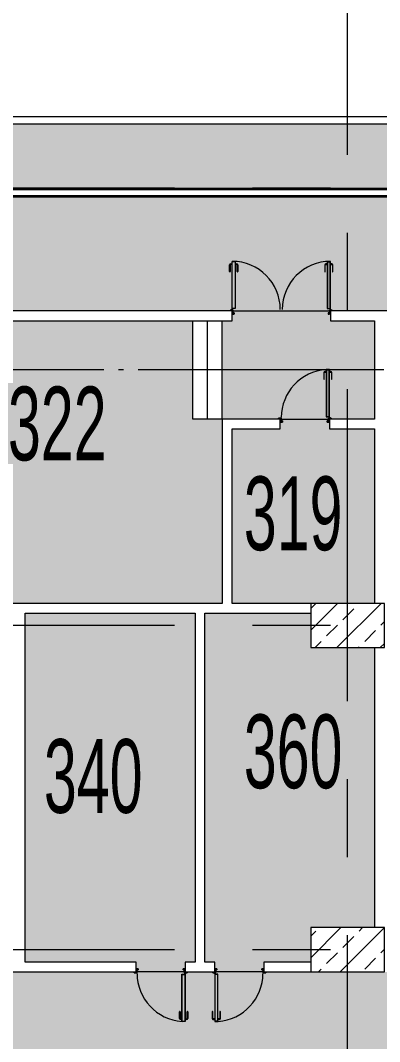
# Model space of a CAD drawing. Header units: metres. Extents: x -201 to 705, y -63 to 42.
# Drawn here: x 392.77 to 400.07, y -13.67 to 7.11 of the extents above; entities that cross this region are included whole.
import ezdxf

# ---------------------------------------------------------------- set-up
doc = ezdxf.new("R2010")
doc.units = ezdxf.units.M
for name, pattern in [('Dash', [3, 1.5, -1.5]), ('Grid Line', [11.1125, 6.35, -1.5875, 1.5875, -1.5875]), ('HAT AKSI', [5.6, 5, -0.3, 0, -0.3]), ('Overhead', [1.984375, 1.190625, -0.79375])]:
    doc.linetypes.add(name, pattern=pattern)
for name, color, linetype, lineweight in [('A-----NPP', 7, 'Continuous', 9), ('A-DETLGEM', 7, 'Continuous', 9), ('A_AREA', 7, 'Continuous', 9), ('A_DOOR', 7, 'Continuous', 9), ('A_GRID', 7, 'Continuous', 9), ('A_HATCH', 7, 'Continuous', 9), ('A_RC', 7, 'Continuous', 9), ('A_STAIR', 7, 'Continuous', 9), ('A_TEXT_40', 7, 'Continuous', 9), ('A_WALL', 7, 'Continuous', 9), ('G-PLANOTM', 7, 'Continuous', 9)]:
    doc.layers.add(name, color=color, linetype=linetype, lineweight=lineweight)
doc.styles.add('Arial Narrow_2', font='ARIALN.TTF', dxfattribs={"width": 0.7, "height": 1.5})

# ---------------------------------------------------------------- blocks, each defined once
blk = doc.blocks.new('B1010_10_KOLON_DİKDÖRTGEN KESİT - 90x150mm-3806271-_7_76 _10_76_ BİLET HOLÜ _FFL__ANAHTAR PLAN')
at = {"layer": 'A_RC', "true_color": 0x787878}
h = blk.add_hatch(dxfattribs=at)
h.set_pattern_fill('FP_5', color=8, style=0, pattern_type=2)
h.set_pattern_definition([(225, (-35, -11.8), (0.442281, -0.442281), []), (225, (-35.442, -11.8), (0.442281, -0.442281), [0.31274, -0.15637])])
h.paths.add_polyline_path([(-0.75, 0.45), (-0.75, -0.45), (0.75, -0.45), (0.75, 0.45), (-0.173, 0.45)])
at = {"layer": 'A_RC', "lineweight": 18}
for p, q in [((0.75, 0.45), (-0.75, 0.45)), ((-0.75, 0.45), (-0.75, -0.45)), ((0.75, -0.45), (0.75, 0.45)), ((-0.75, -0.45), (0.75, -0.45))]:
    blk.add_line(p, q, dxfattribs=at)
blk = doc.blocks.new('B1010_10_KOLON_DİKDÖRTGEN KESİT - 90x150mm-V169-_7_76 _10_76_ BİLET HOLÜ _FFL__ANAHTAR PLAN')
at = {"layer": 'A_RC', "true_color": 0x787878}
h = blk.add_hatch(dxfattribs=at)
h.set_pattern_fill('FP_6', color=8, style=0, pattern_type=2)
h.set_pattern_definition([(225, (-35, -5.2), (0.442281, -0.442281), []), (225, (-35.442, -5.2), (0.442281, -0.442281), [0.31274, -0.15637])])
h.paths.add_polyline_path([(-0.55, 0.45), (-0.75, 0.45), (-0.75, -0.45), (0.75, -0.45), (0.75, 0.45), (-0.173, 0.45)])
at = {"layer": 'A_RC', "lineweight": 18}
for p, q in [((0.75, 0.45), (-0.75, 0.45)), ((-0.75, 0.45), (-0.75, -0.45)), ((0.75, -0.45), (0.75, 0.45)), ((-0.75, -0.45), (0.75, -0.45))]:
    blk.add_line(p, q, dxfattribs=at)
blk = doc.blocks.new('IC-TKN-M7-S22-000-10-A1-32-K-T-6C-200_rvt-2-_7_76 _10_76_ BİLET HOLÜ _FFL__ANAHTAR PLAN')
at = {"layer": 'A_HATCH', "true_color": 0x787878}
h = blk.add_hatch(dxfattribs=at)
h.set_pattern_fill('FP_3', color=8, style=0, pattern_type=2)
h.set_pattern_definition([(45, (0, 0), (-0.442274, 0.442274), []), (45, (0.4423, 0), (-0.442274, 0.442274), [0.31274, -0.15637])])
h.paths.add_polyline_path([(-24.429, 3.7), (5.2, 3.7), (5.2, 5), (-55.75, 5), (-55.75, 3.7), (-31.361, 3.7)])
at = {"layer": 'A-----NPP'}
blk.add_line((6.65, 5.15), (-55.669, 5.15), dxfattribs=at)
at = {"layer": 'A_WALL', "lineweight": 18}
for p, q in [((5.2, 5), (-55.75, 5)), ((-55.75, 3.7), (5.2, 3.7))]:
    blk.add_line(p, q, dxfattribs=at)
at = {"layer": 'A_RC', "lineweight": 9, "rotation": 180}
for name, p in [('B1010_10_KOLON_DİKDÖRTGEN KESİT - 90x150mm-V169-_7_76 _10_76_ BİLET HOLÜ _FFL__ANAHTAR PLAN', (-35, -5.2)), ('B1010_10_KOLON_DİKDÖRTGEN KESİT - 90x150mm-3806271-_7_76 _10_76_ BİLET HOLÜ _FFL__ANAHTAR PLAN', (-35, -11.8))]:
    blk.add_blockref(name, p, dxfattribs=at)
blk = doc.blocks.new('C1030_70_YK2 200x220cm - YK2 200x220cm-1520040-_7_76 _10_76_ BİLET HOLÜ _FFL__ANAHTAR PLAN')
at = {"layer": 'A-DETLGEM'}
for p, q in [((-1.03, 1.056), (-1, 1.056)), ((-1, 1.046), (-1.03, 1.046)), ((-0.999, 1.107), (-0.934, 1.107)), ((-0.999, 0.138), (-0.999, 1.107)), ((-0.938, 1.103), (-0.995, 1.103)), ((-0.995, 0.153), (-0.995, 1.103)), ((-0.938, 1.103), (-0.938, 0.153)), ((-0.935, 1.056), (-0.905, 1.056)), ((-0.905, 1.046), (-0.935, 1.046)), ((-0.934, 1.107), (-0.934, 0.62)), ((0.935, 1.056), (0.905, 1.056)), ((0.905, 1.046), (0.935, 1.046)), ((0.999, 1.107), (0.934, 1.107)), ((0.934, 1.107), (0.934, 0.62)), ((0.938, 1.103), (0.995, 1.103)), ((0.938, 1.103), (0.938, 0.153)), ((0.995, 0.153), (0.995, 1.103)), ((0.999, 0.138), (0.999, 1.107)), ((1.03, 1.056), (1, 1.056)), ((1, 1.046), (1.03, 1.046)), ((-1.05, 0.901), (-1.05, 1.036)), ((-1.04, 1.036), (-1.04, 0.901)), ((-0.895, 0.901), (-0.895, 1.036)), ((-0.885, 1.036), (-0.885, 0.901)), ((0.885, 1.036), (0.885, 0.901)), ((0.895, 0.901), (0.895, 1.036)), ((1.04, 1.036), (1.04, 0.901)), ((1.05, 0.901), (1.05, 1.036)), ((-0.934, 0.62), (-0.934, 0.149)), ((0.934, 0.62), (0.934, 0.149)), ((-0.991, 0.138), (-0.999, 0.138)), ((-0.938, 0.153), (-0.995, 0.153)), ((-0.991, 0.149), (-0.991, 0.138)), ((-0.934, 0.149), (-0.991, 0.149)), ((0.934, 0.149), (0.991, 0.149)), ((0.938, 0.153), (0.995, 0.153)), ((0.991, 0.149), (0.991, 0.138)), ((0.991, 0.138), (0.999, 0.138))]:
    blk.add_line(p, q, dxfattribs=at)
for centre, radius in [((-1, 0.13), 0.008), ((-1, 0.13), 0.006), ((1, 0.13), 0.008), ((1, 0.13), 0.006)]:
    blk.add_circle(centre, radius, dxfattribs=at)
for centre, radius, start, end in [((-1.03, 1.036), 0.02, 90, 180), ((-1.03, 1.036), 0.01, 90, 180), ((-0.905, 1.036), 0.02, 360, 90), ((-0.905, 1.036), 0.01, 360, 90), ((0.905, 1.036), 0.02, 90, 180), ((0.905, 1.036), 0.01, 90, 180), ((1.03, 1.036), 0.02, 0, 90), ((1.03, 1.036), 0.01, 360, 90), ((-1.045, 0.901), 0.005, 180, 0), ((-0.89, 0.901), 0.005, 180, 0), ((0.89, 0.901), 0.005, 180, 0), ((1.045, 0.901), 0.005, 180, 0)]:
    blk.add_arc(centre, radius, start, end, dxfattribs=at)
at = {"layer": 'A_DOOR'}
for p, q in [((-0.983, 0.118), (-1.038, 0.118)), ((-1.038, 0.118), (-1.038, 0.1)), ((-1.036, 0.1), (-1.036, 0.116)), ((-1.036, 0.116), (-0.985, 0.116)), ((-0.985, 0.095), (-0.987, 0.093)), ((-0.987, 0.093), (-0.987, 0.062)), ((-0.987, 0.062), (-0.985, 0.06)), ((-0.985, 0.116), (-0.985, 0.095)), ((-0.985, 0.092), (-0.983, 0.094)), ((-0.985, 0.063), (-0.985, 0.092)), ((-0.983, 0.061), (-0.985, 0.063)), ((-0.985, 0.06), (-0.985, 0.049)), ((-0.985, 0.049), (-0.965, 0.049)), ((-0.983, 0.045), (-0.985, 0.045)), ((-0.985, 0.045), (-0.985, 0.037)), ((-0.985, 0.037), (-0.957, 0.037)), ((-0.983, 0.094), (-0.983, 0.118)), ((-0.983, 0.051), (-0.983, 0.061)), ((-0.967, 0.051), (-0.983, 0.051)), ((-0.983, 0.039), (-0.983, 0.045)), ((-0.959, 0.039), (-0.983, 0.039)), ((-0.957, 0.061), (-0.967, 0.061)), ((-0.967, 0.061), (-0.967, 0.051)), ((-0.965, 0.049), (-0.965, 0.059)), ((-0.965, 0.059), (-0.959, 0.059)), ((-0.959, 0.059), (-0.959, 0.039)), ((-0.957, 0.037), (-0.957, 0.061)), ((0.967, 0.061), (0.957, 0.061)), ((0.957, 0.061), (0.957, 0.037)), ((0.957, 0.037), (0.985, 0.037)), ((0.959, 0.039), (0.959, 0.059)), ((0.959, 0.059), (0.965, 0.059)), ((0.983, 0.039), (0.959, 0.039)), ((0.965, 0.059), (0.965, 0.049)), ((0.965, 0.049), (0.985, 0.049)), ((0.967, 0.051), (0.967, 0.061)), ((0.983, 0.051), (0.967, 0.051)), ((1.038, 0.118), (0.983, 0.118)), ((0.983, 0.118), (0.983, 0.094)), ((0.983, 0.094), (0.985, 0.092)), ((0.985, 0.063), (0.983, 0.061)), ((0.983, 0.061), (0.983, 0.051)), ((0.985, 0.045), (0.983, 0.045)), ((0.983, 0.045), (0.983, 0.039)), ((0.985, 0.095), (0.985, 0.116)), ((0.985, 0.116), (1.036, 0.116)), ((0.987, 0.093), (0.985, 0.095)), ((0.985, 0.092), (0.985, 0.063)), ((0.985, 0.06), (0.987, 0.062)), ((0.985, 0.049), (0.985, 0.06)), ((0.985, 0.037), (0.985, 0.045)), ((0.987, 0.062), (0.987, 0.093)), ((1.036, 0.116), (1.036, 0.1)), ((1.038, 0.1), (1.038, 0.118))]:
    blk.add_line(p, q, dxfattribs=at)
for centre, start, end in [((-1, 0.13), 360, 90), ((1, 0.13), 90, 180)]:
    blk.add_arc(centre, 0.98, start, end, dxfattribs=at)
blk = doc.blocks.new('D2030_10_U Kanal Ekipmanı - U Kanal Ekipmanı-3839475-_7_76 _10_76_ BİLET HOLÜ _FFL__ANAHTAR PLAN')
at = {"layer": 'G-PLANOTM'}
for p, q in [((-0.155, 0), (-0.155, 37.95)), ((-0.15, 0), (-0.15, 37.95)), ((-0.03, 0), (-0.03, 37.95)), ((-0.025, 37.95), (-0.025, 0)), ((0, 0), (0, 37.95))]:
    blk.add_line(p, q, dxfattribs=at)
blk = doc.blocks.new('C1030_70_YK1 100x220cm - YK1 100x220cm-V156-_7_76 _10_76_ BİLET HOLÜ _FFL__ANAHTAR PLAN')
at = {"layer": 'A-DETLGEM'}
for p, q in [((-0.55, 0.913), (-0.55, 1.048)), ((-0.54, 1.048), (-0.54, 0.913)), ((-0.53, 1.068), (-0.5, 1.068)), ((-0.5, 1.058), (-0.53, 1.058)), ((-0.499, 1.107), (-0.434, 1.107)), ((-0.499, 0.139), (-0.499, 1.107)), ((-0.438, 1.103), (-0.495, 1.103)), ((-0.495, 0.153), (-0.495, 1.103)), ((-0.438, 1.103), (-0.438, 0.153)), ((-0.435, 1.068), (-0.405, 1.068)), ((-0.405, 1.058), (-0.435, 1.058)), ((-0.434, 1.107), (-0.434, 0.621)), ((-0.395, 0.913), (-0.395, 1.048)), ((-0.385, 1.048), (-0.385, 0.913)), ((-0.434, 0.621), (-0.434, 0.149)), ((-0.491, 0.139), (-0.499, 0.139)), ((-0.438, 0.153), (-0.495, 0.153)), ((-0.491, 0.149), (-0.491, 0.139)), ((-0.434, 0.149), (-0.491, 0.149))]:
    blk.add_line(p, q, dxfattribs=at)
for radius in [0.008, 0.006]:
    blk.add_circle((-0.5, 0.13), radius, dxfattribs=at)
for centre, radius, start, end in [((-0.53, 1.048), 0.02, 90, 180), ((-0.53, 1.048), 0.01, 90, 180), ((-0.405, 1.048), 0.02, 0, 90), ((-0.405, 1.048), 0.01, 0, 90), ((-0.545, 0.913), 0.005, 180, 0), ((-0.39, 0.913), 0.005, 180, 0)]:
    blk.add_arc(centre, radius, start, end, dxfattribs=at)
at = {"layer": 'A_DOOR'}
for p, q in [((-0.483, 0.118), (-0.538, 0.118)), ((-0.538, 0.118), (-0.538, 0.1)), ((-0.538, 0.1), (-0.538, 0.118)), ((-0.538, 0.118), (-0.483, 0.118)), ((-0.536, 0.1), (-0.536, 0.116)), ((-0.536, 0.116), (-0.485, 0.116)), ((-0.485, 0.116), (-0.536, 0.116)), ((-0.536, 0.116), (-0.536, 0.1)), ((-0.485, 0.095), (-0.487, 0.093)), ((-0.487, 0.093), (-0.485, 0.095)), ((-0.487, 0.093), (-0.487, 0.062)), ((-0.487, 0.062), (-0.487, 0.093)), ((-0.487, 0.062), (-0.485, 0.06)), ((-0.485, 0.06), (-0.487, 0.062)), ((-0.485, 0.116), (-0.485, 0.095)), ((-0.485, 0.095), (-0.485, 0.116)), ((-0.485, 0.092), (-0.483, 0.094)), ((-0.483, 0.094), (-0.485, 0.092)), ((-0.485, 0.063), (-0.485, 0.092)), ((-0.485, 0.092), (-0.485, 0.063)), ((-0.483, 0.061), (-0.485, 0.063)), ((-0.485, 0.063), (-0.483, 0.061)), ((-0.485, 0.06), (-0.485, 0.049)), ((-0.485, 0.049), (-0.485, 0.06)), ((-0.485, 0.049), (-0.465, 0.049)), ((-0.465, 0.049), (-0.485, 0.049)), ((-0.483, 0.045), (-0.485, 0.045)), ((-0.485, 0.045), (-0.485, 0.037)), ((-0.485, 0.037), (-0.485, 0.045)), ((-0.485, 0.045), (-0.483, 0.045)), ((-0.485, 0.037), (-0.457, 0.037)), ((-0.457, 0.037), (-0.485, 0.037)), ((-0.483, 0.094), (-0.483, 0.118)), ((-0.483, 0.118), (-0.483, 0.094)), ((-0.483, 0.051), (-0.483, 0.061)), ((-0.483, 0.061), (-0.483, 0.051)), ((-0.467, 0.051), (-0.483, 0.051)), ((-0.483, 0.051), (-0.467, 0.051)), ((-0.483, 0.039), (-0.483, 0.045)), ((-0.483, 0.045), (-0.483, 0.039)), ((-0.459, 0.039), (-0.483, 0.039)), ((-0.483, 0.039), (-0.459, 0.039)), ((-0.457, 0.061), (-0.467, 0.061)), ((-0.467, 0.061), (-0.467, 0.051)), ((-0.467, 0.051), (-0.467, 0.061)), ((-0.467, 0.061), (-0.457, 0.061)), ((-0.465, 0.049), (-0.465, 0.059)), ((-0.465, 0.059), (-0.459, 0.059)), ((-0.459, 0.059), (-0.465, 0.059)), ((-0.465, 0.059), (-0.465, 0.049)), ((-0.459, 0.059), (-0.459, 0.039)), ((-0.459, 0.039), (-0.459, 0.059)), ((-0.457, 0.037), (-0.457, 0.061)), ((-0.457, 0.061), (-0.457, 0.037)), ((0.467, 0.061), (0.457, 0.061)), ((0.457, 0.061), (0.457, 0.037)), ((0.457, 0.037), (0.457, 0.061)), ((0.457, 0.061), (0.467, 0.061)), ((0.457, 0.037), (0.485, 0.037)), ((0.485, 0.037), (0.457, 0.037)), ((0.459, 0.039), (0.459, 0.059)), ((0.459, 0.059), (0.465, 0.059)), ((0.465, 0.059), (0.459, 0.059)), ((0.459, 0.059), (0.459, 0.039)), ((0.483, 0.039), (0.459, 0.039)), ((0.459, 0.039), (0.483, 0.039)), ((0.465, 0.059), (0.465, 0.049)), ((0.465, 0.049), (0.465, 0.059)), ((0.465, 0.049), (0.485, 0.049)), ((0.485, 0.049), (0.465, 0.049)), ((0.467, 0.051), (0.467, 0.061)), ((0.467, 0.061), (0.467, 0.051)), ((0.483, 0.051), (0.467, 0.051)), ((0.467, 0.051), (0.483, 0.051)), ((0.538, 0.118), (0.483, 0.118)), ((0.483, 0.118), (0.483, 0.094)), ((0.483, 0.094), (0.483, 0.118)), ((0.483, 0.118), (0.538, 0.118)), ((0.483, 0.094), (0.485, 0.092)), ((0.485, 0.092), (0.483, 0.094)), ((0.485, 0.063), (0.483, 0.061)), ((0.483, 0.061), (0.485, 0.063)), ((0.483, 0.061), (0.483, 0.051)), ((0.483, 0.051), (0.483, 0.061)), ((0.485, 0.045), (0.483, 0.045)), ((0.483, 0.045), (0.483, 0.039)), ((0.483, 0.039), (0.483, 0.045)), ((0.483, 0.045), (0.485, 0.045)), ((0.485, 0.095), (0.485, 0.116)), ((0.485, 0.116), (0.536, 0.116)), ((0.536, 0.116), (0.485, 0.116)), ((0.485, 0.116), (0.485, 0.095)), ((0.487, 0.093), (0.485, 0.095)), ((0.485, 0.095), (0.487, 0.093)), ((0.485, 0.092), (0.485, 0.063)), ((0.485, 0.063), (0.485, 0.092)), ((0.485, 0.06), (0.487, 0.062)), ((0.487, 0.062), (0.485, 0.06)), ((0.485, 0.049), (0.485, 0.06)), ((0.485, 0.06), (0.485, 0.049)), ((0.485, 0.037), (0.485, 0.045)), ((0.485, 0.045), (0.485, 0.037)), ((0.487, 0.062), (0.487, 0.093)), ((0.487, 0.093), (0.487, 0.062)), ((0.536, 0.116), (0.536, 0.1)), ((0.536, 0.1), (0.536, 0.116)), ((0.538, 0.1), (0.538, 0.118)), ((0.538, 0.118), (0.538, 0.1))]:
    blk.add_line(p, q, dxfattribs=at)
blk.add_arc((-0.5, 0.13), 0.98, 360, 86.1575, dxfattribs=at)
blk = doc.blocks.new('C1030_70_YK1 100x220cm - YK1 100x220cm-V155-_7_76 _10_76_ BİLET HOLÜ _FFL__ANAHTAR PLAN')
at = {"layer": 'A-DETLGEM'}
for p, q in [((0.385, 1.048), (0.385, 0.913)), ((0.395, 0.913), (0.395, 1.048)), ((0.435, 1.068), (0.405, 1.068)), ((0.405, 1.058), (0.435, 1.058)), ((0.499, 1.107), (0.434, 1.107)), ((0.434, 1.107), (0.434, 0.621)), ((0.438, 1.103), (0.495, 1.103)), ((0.438, 1.103), (0.438, 0.153)), ((0.495, 0.153), (0.495, 1.103)), ((0.499, 0.139), (0.499, 1.107)), ((0.53, 1.068), (0.5, 1.068)), ((0.5, 1.058), (0.53, 1.058)), ((0.54, 1.048), (0.54, 0.913)), ((0.55, 0.913), (0.55, 1.048)), ((0.434, 0.621), (0.434, 0.149)), ((0.434, 0.149), (0.491, 0.149)), ((0.438, 0.153), (0.495, 0.153)), ((0.491, 0.149), (0.491, 0.139)), ((0.491, 0.139), (0.499, 0.139))]:
    blk.add_line(p, q, dxfattribs=at)
for radius in [0.008, 0.006]:
    blk.add_circle((0.5, 0.13), radius, dxfattribs=at)
for centre, radius, start, end in [((0.405, 1.048), 0.02, 90, 180), ((0.405, 1.048), 0.01, 90, 180), ((0.53, 1.048), 0.02, 360, 90), ((0.53, 1.048), 0.01, 0, 90), ((0.39, 0.913), 0.005, 180, 360), ((0.545, 0.913), 0.005, 180, 0)]:
    blk.add_arc(centre, radius, start, end, dxfattribs=at)
at = {"layer": 'A_DOOR'}
for p, q in [((-0.483, 0.118), (-0.538, 0.118)), ((-0.538, 0.118), (-0.538, 0.1)), ((-0.538, 0.1), (-0.538, 0.118)), ((-0.538, 0.118), (-0.483, 0.118)), ((-0.536, 0.1), (-0.536, 0.116)), ((-0.536, 0.116), (-0.485, 0.116)), ((-0.485, 0.116), (-0.536, 0.116)), ((-0.536, 0.116), (-0.536, 0.1)), ((-0.485, 0.095), (-0.487, 0.093)), ((-0.487, 0.093), (-0.485, 0.095)), ((-0.487, 0.093), (-0.487, 0.062)), ((-0.487, 0.062), (-0.487, 0.093)), ((-0.487, 0.062), (-0.485, 0.06)), ((-0.485, 0.06), (-0.487, 0.062)), ((-0.485, 0.116), (-0.485, 0.095)), ((-0.485, 0.095), (-0.485, 0.116)), ((-0.485, 0.092), (-0.483, 0.094)), ((-0.483, 0.094), (-0.485, 0.092)), ((-0.485, 0.063), (-0.485, 0.092)), ((-0.485, 0.092), (-0.485, 0.063)), ((-0.483, 0.061), (-0.485, 0.063)), ((-0.485, 0.063), (-0.483, 0.061)), ((-0.485, 0.06), (-0.485, 0.049)), ((-0.485, 0.049), (-0.485, 0.06)), ((-0.485, 0.049), (-0.465, 0.049)), ((-0.465, 0.049), (-0.485, 0.049)), ((-0.483, 0.045), (-0.485, 0.045)), ((-0.485, 0.045), (-0.485, 0.037)), ((-0.485, 0.037), (-0.485, 0.045)), ((-0.485, 0.045), (-0.483, 0.045)), ((-0.485, 0.037), (-0.457, 0.037)), ((-0.457, 0.037), (-0.485, 0.037)), ((-0.483, 0.094), (-0.483, 0.118)), ((-0.483, 0.118), (-0.483, 0.094)), ((-0.483, 0.051), (-0.483, 0.061)), ((-0.483, 0.061), (-0.483, 0.051)), ((-0.467, 0.051), (-0.483, 0.051)), ((-0.483, 0.051), (-0.467, 0.051)), ((-0.483, 0.039), (-0.483, 0.045)), ((-0.483, 0.045), (-0.483, 0.039)), ((-0.459, 0.039), (-0.483, 0.039)), ((-0.483, 0.039), (-0.459, 0.039)), ((-0.457, 0.061), (-0.467, 0.061)), ((-0.467, 0.061), (-0.467, 0.051)), ((-0.467, 0.051), (-0.467, 0.061)), ((-0.467, 0.061), (-0.457, 0.061)), ((-0.465, 0.049), (-0.465, 0.059)), ((-0.465, 0.059), (-0.459, 0.059)), ((-0.459, 0.059), (-0.465, 0.059)), ((-0.465, 0.059), (-0.465, 0.049)), ((-0.459, 0.059), (-0.459, 0.039)), ((-0.459, 0.039), (-0.459, 0.059)), ((-0.457, 0.037), (-0.457, 0.061)), ((-0.457, 0.061), (-0.457, 0.037)), ((0.467, 0.061), (0.457, 0.061)), ((0.457, 0.061), (0.457, 0.037)), ((0.457, 0.037), (0.457, 0.061)), ((0.457, 0.061), (0.467, 0.061)), ((0.457, 0.037), (0.485, 0.037)), ((0.485, 0.037), (0.457, 0.037)), ((0.459, 0.039), (0.459, 0.059)), ((0.459, 0.059), (0.465, 0.059)), ((0.465, 0.059), (0.459, 0.059)), ((0.459, 0.059), (0.459, 0.039)), ((0.483, 0.039), (0.459, 0.039)), ((0.459, 0.039), (0.483, 0.039)), ((0.465, 0.059), (0.465, 0.049)), ((0.465, 0.049), (0.465, 0.059)), ((0.465, 0.049), (0.485, 0.049)), ((0.485, 0.049), (0.465, 0.049)), ((0.467, 0.051), (0.467, 0.061)), ((0.467, 0.061), (0.467, 0.051)), ((0.483, 0.051), (0.467, 0.051)), ((0.467, 0.051), (0.483, 0.051)), ((0.538, 0.118), (0.483, 0.118)), ((0.483, 0.118), (0.483, 0.094)), ((0.483, 0.094), (0.483, 0.118)), ((0.483, 0.118), (0.538, 0.118)), ((0.483, 0.094), (0.485, 0.092)), ((0.485, 0.092), (0.483, 0.094)), ((0.485, 0.063), (0.483, 0.061)), ((0.483, 0.061), (0.485, 0.063)), ((0.483, 0.061), (0.483, 0.051)), ((0.483, 0.051), (0.483, 0.061)), ((0.485, 0.045), (0.483, 0.045)), ((0.483, 0.045), (0.483, 0.039)), ((0.483, 0.039), (0.483, 0.045)), ((0.483, 0.045), (0.485, 0.045)), ((0.485, 0.095), (0.485, 0.116)), ((0.485, 0.116), (0.536, 0.116)), ((0.536, 0.116), (0.485, 0.116)), ((0.485, 0.116), (0.485, 0.095)), ((0.487, 0.093), (0.485, 0.095)), ((0.485, 0.095), (0.487, 0.093)), ((0.485, 0.092), (0.485, 0.063)), ((0.485, 0.063), (0.485, 0.092)), ((0.485, 0.06), (0.487, 0.062)), ((0.487, 0.062), (0.485, 0.06)), ((0.485, 0.049), (0.485, 0.06)), ((0.485, 0.06), (0.485, 0.049)), ((0.485, 0.037), (0.485, 0.045)), ((0.485, 0.045), (0.485, 0.037)), ((0.487, 0.062), (0.487, 0.093)), ((0.487, 0.093), (0.487, 0.062)), ((0.536, 0.116), (0.536, 0.1)), ((0.536, 0.1), (0.536, 0.116)), ((0.538, 0.1), (0.538, 0.118)), ((0.538, 0.118), (0.538, 0.1))]:
    blk.add_line(p, q, dxfattribs=at)
blk.add_arc((0.5, 0.13), 0.98, 94.0266, 180, dxfattribs=at)

msp = doc.modelspace()

# ---------------------------------------------------------------- hatches: boundary and pattern name
at = {"layer": 'A_AREA', "true_color": 0xf5daa0}
msp.add_hatch(color=41, dxfattribs=at).paths.add_polyline_path([(416.724, -9.55), (417.924, -9.55), (417.924, -9.45), (418.124, -9.45), (418.124, 1.5), (418.224, 1.5), (418.224, 3.5), (418.124, 3.5), (418.124, 3.52), (380.174, 3.52), (380.174, 3.5), (380.074, 3.5), (380.074, 3.46), (380.074, 3.458), (380.074, 1.542), (380.074, 1.54), (380.074, 1.5), (380.174, 1.5), (380.174, 1.2), (385.774, 1.2), (385.774, 1.1), (386.774, 1.1), (386.774, 1.2), (397.074, 1.2), (397.074, 1.1), (399.074, 1.1), (399.074, 1.2), (400.374, 1.2), (400.379, 1.1), (401.374, 1.1), (401.374, 1.2), (407.524, 1.2), (407.524, 1.1), (408.524, 1.1), (408.524, 1.2), (409.124, 1.2), (409.128, 1.1), (410.124, 1.1), (410.124, 1.2), (415.624, 1.2), (415.624, -9.45), (416.724, -9.45)])
at = {"layer": 'A_AREA', "true_color": 0xfadecb}
h = msp.add_hatch(color=254, dxfattribs=at)
h.paths.add_polyline_path([(392.881, -4.75), (396.874, -4.75), (396.874, -1), (396.274, -1), (396.274, 1), (387.174, 0.996), (387.174, -3.55), (387.074, -3.55), (387.074, -4.55), (387.174, -4.55), (387.174, -4.75), (392.868, -4.75)])
h.paths.add_polyline_path([(399.029, -1.1), (399.054, -1.1), (399.054, -1), (399.974, -1), (399.974, 1), (399.074, 1), (399.074, 1.1), (397.074, 1.1), (397.074, 1), (396.874, 1), (396.874, -1), (398.054, -1), (398.054, -1.1), (398.764, -1.1)])
for points in [[(399.974, -4.75), (399.974, -1.2), (399.054, -1.2), (399.054, -1.1), (398.054, -1.1), (398.054, -1.2), (397.074, -1.2), (397.074, -4.75), (399.597, -4.75)], [(395.621, -12.15), (396.121, -12.15), (396.121, -12.05), (396.321, -12.05), (396.321, -4.95), (392.868, -4.95), (392.868, -12.05), (395.121, -12.05), (395.121, -12.15)], [(396.721, -12.15), (397.721, -12.15), (397.721, -12.05), (398.674, -12.05), (398.674, -11.35), (399.974, -11.35), (399.974, -5.65), (398.674, -5.65), (398.674, -4.95), (396.521, -4.954), (396.521, -12.05), (396.721, -12.05)]]:
    msp.add_hatch(color=254, dxfattribs=at).paths.add_polyline_path(points)
at = {"layer": 'A_AREA', "true_color": 0xfdf5f4}
h = msp.add_hatch(color=7, dxfattribs=at)
h.paths.add_polyline_path([(418.66, -15.85), (419.534, -15.85), (419.534, -15.75), (431.204, -15.75), (431.204, -15.55), (431.304, -15.55), (431.304, -14.55), (431.204, -14.55), (431.204, -12.25), (429.754, -12.25), (429.754, -12.15), (428.754, -12.15), (428.754, -12.25), (428.154, -12.25), (428.15, -12.15), (427.154, -12.15), (427.154, -12.25), (420.474, -12.25), (420.474, -12.15), (419.474, -12.15), (419.474, -12.25), (408.524, -12.25), (408.524, -12.15), (407.524, -12.15), (407.524, -12.25), (405.849, -12.25), (405.849, -9.85), (405.699, -9.85), (405.699, -9.75), (404.699, -9.75), (404.699, -9.85), (404.199, -9.85), (404.199, -9.75), (403.199, -9.75), (403.199, -9.85), (403.049, -9.85), (403.049, -12.25), (401.374, -12.25), (401.374, -12.15), (400.374, -12.15), (400.374, -12.25), (397.721, -12.25), (397.721, -12.15), (396.721, -12.15), (396.721, -12.25), (396.121, -12.25), (396.119, -12.15), (395.121, -12.15), (395.121, -12.25), (388.674, -12.25), (388.674, -11.55), (380.174, -11.55), (380.174, -12.25), (378.674, -12.25), (378.674, -14.79), (387.324, -14.79), (387.324, -14.75), (391.593, -14.75), (391.593, -14.85), (392.393, -14.85), (392.393, -14.75), (393.924, -14.75), (393.924, -15.75), (402.574, -15.75), (402.574, -15.85), (403.574, -15.85), (403.574, -15.75), (404.174, -15.75), (404.174, -15.85), (405.174, -15.85), (405.174, -15.75), (408.174, -15.75), (408.174, -15.85), (409.174, -15.85), (409.174, -15.75), (413.684, -15.75), (413.684, -15.85), (414.684, -15.85), (414.684, -15.75), (415.324, -15.75), (415.329, -15.85), (416.324, -15.85), (416.324, -15.75), (418.534, -15.75), (418.534, -15.85)])
h.paths.add_polyline_path([(403.319, -12.164), (403.29, -12.145), (403.184, -12.009), (403.178, -11.982), (403.178, -11.319), (403.197, -11.3), (403.343, -11.3), (403.362, -11.319), (403.365, -11.3), (403.934, -11.3), (403.93, -11.342), (403.362, -11.342), (403.357, -12.15), (403.343, -12.164)])
h.paths.add_polyline_path([(404.672, -12.164), (404.642, -12.145), (404.536, -12.009), (404.531, -11.986), (404.531, -11.342), (403.959, -11.342), (403.959, -11.3), (404.531, -11.3), (404.531, -11.319), (404.55, -11.3), (404.696, -11.3), (404.715, -11.319), (404.709, -12.15), (404.696, -12.164)])
h.paths.add_polyline_path([(405.7, -12.164), (405.671, -12.145), (405.565, -12.009), (405.559, -11.986), (405.557, -11.887), (405.508, -11.955), (405.496, -11.952), (405.486, -11.94), (405.487, -11.932), (405.559, -11.819), (405.559, -11.675), (404.988, -11.669), (404.988, -11.637), (405.559, -11.632), (405.559, -11.516), (405.477, -11.38), (405.487, -11.368), (405.502, -11.366), (405.509, -11.372), (405.559, -11.45), (405.559, -11.319), (405.578, -11.3), (405.724, -11.3), (405.743, -11.319), (405.738, -12.15), (405.724, -12.164)])

# ---------------------------------------------------------------- linework, layer by layer
at = {"layer": 'A_AREA', "linetype": 'Dash'}
msp.add_line((418.124, 3.545), (380.174, 3.545), dxfattribs=at)
at = {"layer": 'A_GRID', "color": 253, "linetype": 'Grid Line', "true_color": 0xaaaaaa}
for p, q in [((399.424, -28.963), (399.424, 13.652)), ((451.464, 3.7), (238.638, 3.7)), ((451.464, -5.2), (238.638, -5.2)), ((451.464, -11.8), (238.638, -11.8))]:
    msp.add_line(p, q, dxfattribs=at)
at = {"layer": 'A_GRID', "color": 21, "linetype": 'HAT AKSI', "true_color": 0xffaaaa}
msp.add_line((451.464, 0), (238.638, 0), dxfattribs=at)
at = {"layer": 'A_RC'}
for p, q in [((418.124, 3.52), (380.174, 3.52)), ((397.074, 1.2), (399.074, 1.2)), ((396.274, -1), (396.274, 1)), ((396.874, -1), (396.274, -1)), ((398.054, -1), (399.054, -1)), ((396.121, -12.25), (395.121, -12.25)), ((397.721, -12.25), (396.721, -12.25))]:
    msp.add_line(p, q, dxfattribs=at)
at = {"layer": 'A_STAIR', "linetype": 'Overhead'}
for p, q in [((396.574, -1), (396.574, 1)), ((396.874, -1), (396.874, 1))]:
    msp.add_line(p, q, dxfattribs=at)
at = {"layer": 'A_STAIR'}
for p, q in [((396.574, -1), (396.574, 1)), ((396.874, -1), (396.874, 1))]:
    msp.add_line(p, q, dxfattribs=at)
at = {"layer": 'A_WALL', "lineweight": 18}
for p, q in [((397.074, 1.2), (386.774, 1.2)), ((397.074, 1), (397.074, 1.2)), ((400.374, 1.2), (399.074, 1.2)), ((399.074, 1.2), (399.074, 1)), ((387.174, 1), (397.074, 1)), ((399.074, 1), (399.974, 1)), ((399.974, 1), (399.974, -1)), ((396.874, -1), (396.874, -4.75)), ((398.054, -1), (396.874, -1)), ((398.054, -1.2), (398.054, -1)), ((399.974, -1), (399.054, -1)), ((399.054, -1), (399.054, -1.2)), ((397.074, -4.75), (397.074, -1.2)), ((397.074, -1.2), (398.054, -1.2)), ((399.054, -1.2), (399.974, -1.2)), ((399.974, -1.2), (399.974, -4.75)), ((396.874, -4.75), (390.174, -4.75)), ((398.674, -4.75), (397.074, -4.75)), ((392.868, -4.95), (396.321, -4.95)), ((392.868, -12.05), (392.868, -4.95)), ((396.321, -4.95), (396.321, -12.05)), ((396.521, -4.95), (398.674, -4.95)), ((396.521, -12.05), (396.521, -4.95)), ((399.974, -5.65), (399.974, -11.35)), ((395.121, -12.05), (392.868, -12.05)), ((395.121, -12.25), (395.121, -12.05)), ((396.321, -12.05), (396.121, -12.05)), ((396.121, -12.05), (396.121, -12.25)), ((396.721, -12.05), (396.521, -12.05)), ((396.721, -12.25), (396.721, -12.05)), ((398.674, -12.05), (397.721, -12.05)), ((397.721, -12.05), (397.721, -12.25)), ((390.174, -12.25), (395.121, -12.25)), ((396.121, -12.25), (396.721, -12.25)), ((397.721, -12.25), (398.674, -12.25))]:
    msp.add_line(p, q, dxfattribs=at)

# ---------------------------------------------------------------- block references
at = {"lineweight": 5}
msp.add_blockref('IC-TKN-M7-S22-000-10-A1-32-K-T-6C-200_rvt-2-_7_76 _10_76_ BİLET HOLÜ _FFL__ANAHTAR PLAN', (434.424, 0), dxfattribs=at)
at = {"layer": 'A_DOOR'}
for name, p in [('C1030_70_YK2 200x220cm - YK2 200x220cm-1520040-_7_76 _10_76_ BİLET HOLÜ _FFL__ANAHTAR PLAN', (398.074, 1.1)), ('C1030_70_YK1 100x220cm - YK1 100x220cm-V155-_7_76 _10_76_ BİLET HOLÜ _FFL__ANAHTAR PLAN', (398.554, -1.1))]:
    msp.add_blockref(name, p, dxfattribs=at)
at = {"layer": 'A_DOOR', "rotation": 180}
for name, p in [('C1030_70_YK1 100x220cm - YK1 100x220cm-V156-_7_76 _10_76_ BİLET HOLÜ _FFL__ANAHTAR PLAN', (395.621, -12.15)), ('C1030_70_YK1 100x220cm - YK1 100x220cm-V155-_7_76 _10_76_ BİLET HOLÜ _FFL__ANAHTAR PLAN', (397.221, -12.15))]:
    msp.add_blockref(name, p, dxfattribs=at)
at = {"layer": 'G-PLANOTM', "rotation": 269.9999999999998}
msp.add_blockref('D2030_10_U Kanal Ekipmanı - U Kanal Ekipmanı-3839475-_7_76 _10_76_ BİLET HOLÜ _FFL__ANAHTAR PLAN', (380.174, 3.52), dxfattribs=at)

# ---------------------------------------------------------------- texts
at = {"layer": 'A_TEXT_40', "char_height": 1.5, "width": 2.44114, "attachment_point": 1, "style": 'Arial Narrow_2'}
for s, insert in [('322', (392.515, -0.34)), ('319', (397.313, -2.168)), ('360', (397.313, -7.012)), ('340', (393.246, -7.514))]:
    msp.add_mtext(s, dxfattribs=dict(at, insert=insert))

doc.saveas('drawing.dxf')
